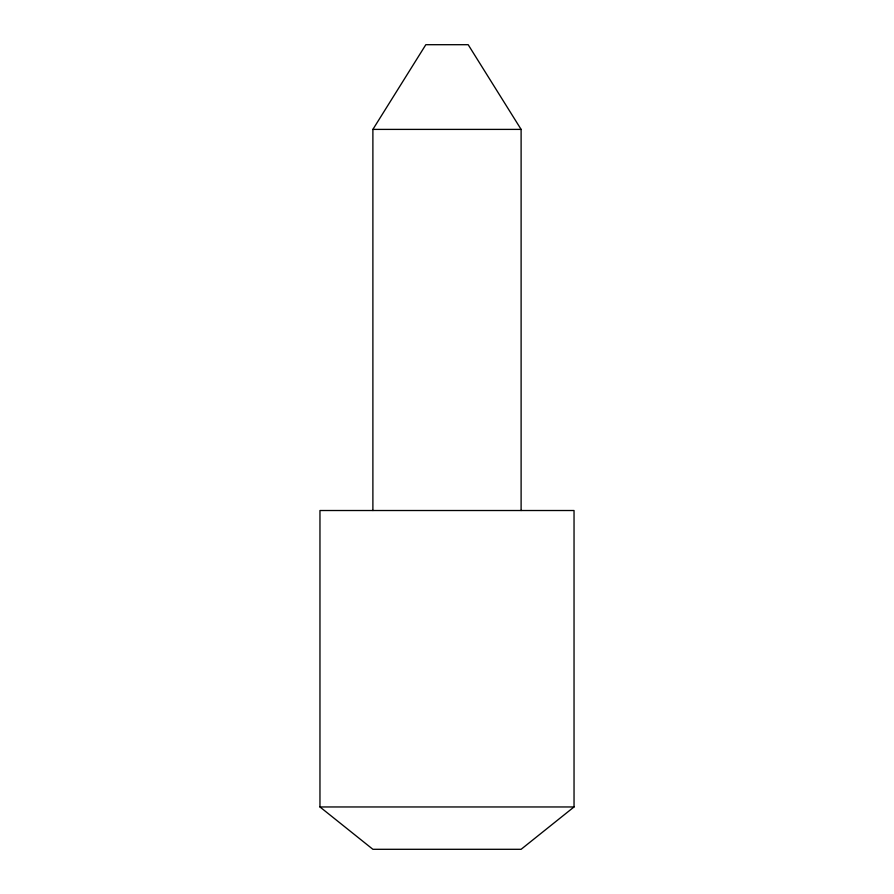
<?xml version="1.0" encoding="UTF-8"?>
<svg xmlns="http://www.w3.org/2000/svg" width="894" height="894" viewBox="0 0 894 894"><rect width="100%" height="100%" fill="white"/><g stroke="black" fill="none" stroke-linecap="round" stroke-linejoin="round"><path stroke-width="1.34" d="M372.887 510.519L372.887 129.395L425.823 44.7L468.177 44.7L521.113 129.395L521.113 510.519M574.037 806.958L521.113 849.3L372.887 849.3L319.963 806.958L319.963 510.519L574.037 510.519L574.037 806.958L319.963 806.958M372.887 129.395L521.113 129.395"/></g></svg>
